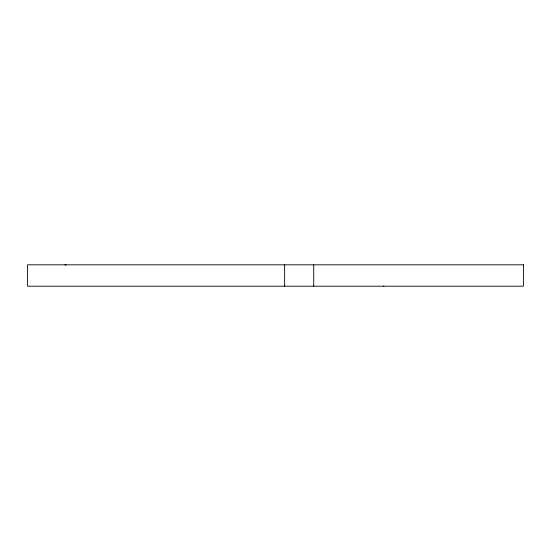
<?xml version="1.0" encoding="UTF-8"?>
<svg xmlns="http://www.w3.org/2000/svg" width="551" height="551" viewBox="0 0 551 551"><rect width="100%" height="100%" fill="white"/><g stroke="black" fill="none" stroke-linecap="round" stroke-linejoin="round"><path stroke-width="0.83" d="M284.64 286.203L284.64 264.811M313.712 286.203L313.712 264.811M65.9 264.79L64.942 264.811L65.934 264.811M383.462 286.203L383.895 286.203M523.45 264.811L27.55 264.811L27.55 286.203L523.45 286.203L523.45 264.811"/></g></svg>
